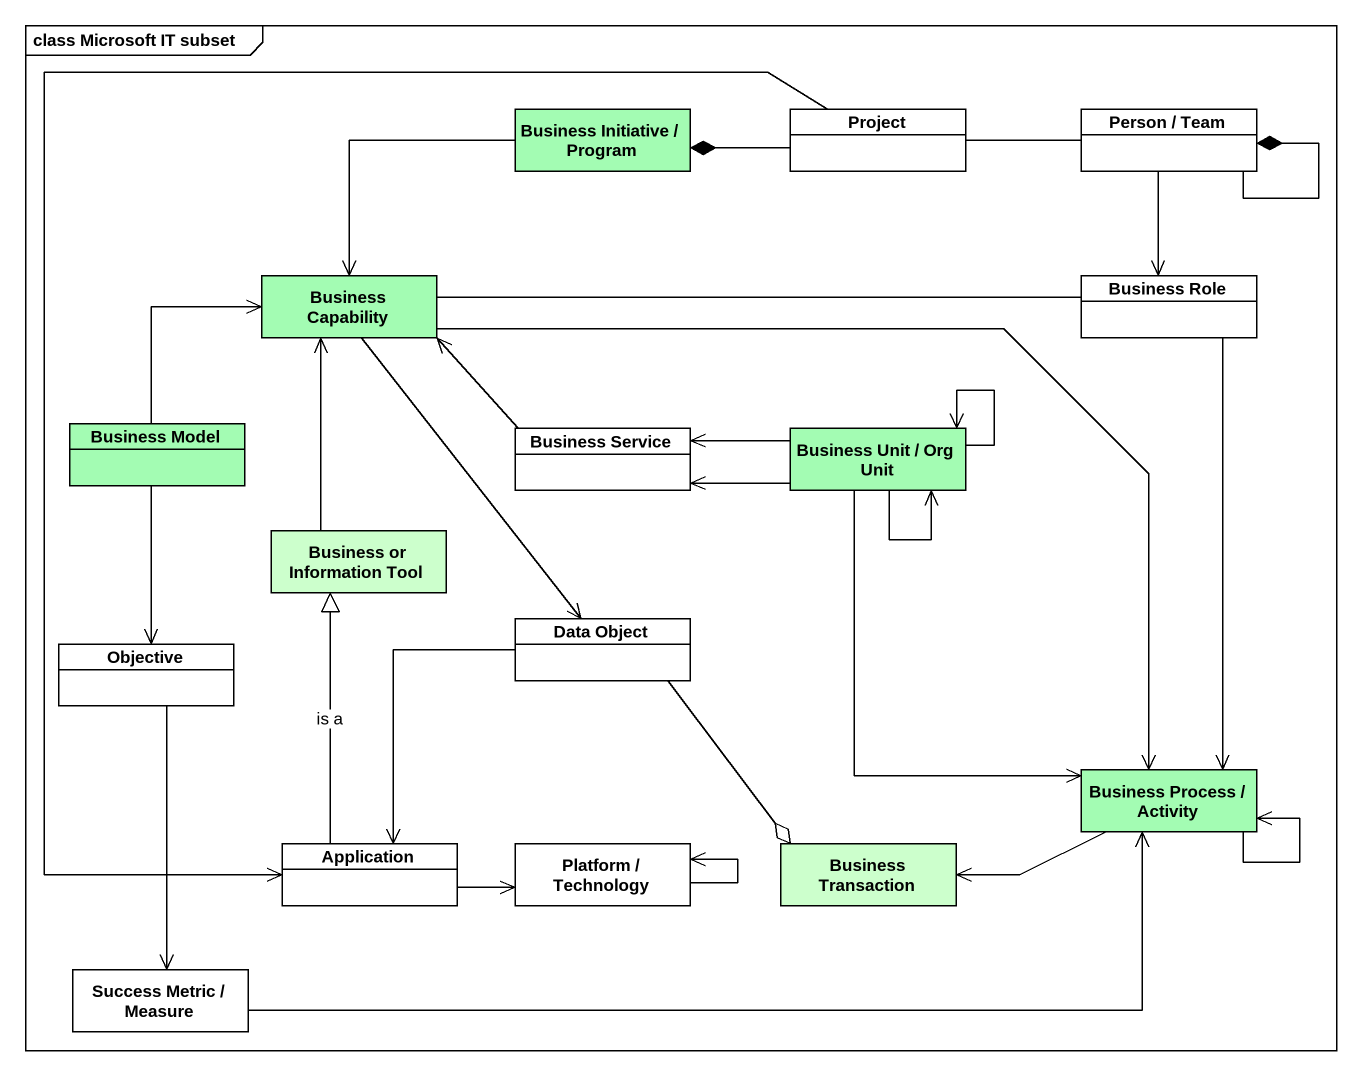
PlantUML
@startuml
mainframe class Microsoft IT subset
hide circle
hide empty members
class "Business Initiative / Program" as Business_Initiative_Program #A3FCB3
class Project #FFFFFF
class "Person / Team" as Person_Team #FFFFFF
class "Business Capability" as Business_Capability #A3FCB3
class "Business Role" as Business_Role #FFFFFF
class "Business Model" as Business_Model #A3FCB3
class "Business Service" as Business_Service #FFFFFF
class "Business Unit / Org Unit" as Business_Unit_Org_Unit #A3FCB3
class "Business or Information Tool" as Business_or_Information_Tool #CCFFCC
class Objective #FFFFFF
class "Data Object" as Data_Object #FFFFFF
class "Business Process / Activity" as Business_Process_Activity #A3FCB3
class Application #FFFFFF
class "Platform / Technology" as Platform_Technology #FFFFFF
class "Business Transaction" as Business_Transaction #CCFFCC
class "Success Metric / Measure" as Success_Metric_Measure #FFFFFF
Business_Initiative_Program --> Business_Capability
Project -left-* Business_Initiative_Program
Project --> Application
Person_Team -left- Project
Person_Team --* Person_Team
Person_Team --> Business_Role
Business_Capability -right- Business_Role
Business_Capability --> Data_Object
Business_Capability --> Business_Process_Activity
Business_Role --> Business_Process_Activity
Business_Model -up-> Business_Capability
Business_Model --> Objective
Business_Service -up-> Business_Capability
Business_Unit_Org_Unit -left-> Business_Service
Business_Unit_Org_Unit -left-> Business_Service
Business_Unit_Org_Unit --> Business_Unit_Org_Unit
Business_Unit_Org_Unit --> Business_Unit_Org_Unit
Business_Unit_Org_Unit --> Business_Process_Activity
Business_or_Information_Tool -up-> Business_Capability
Objective --> Success_Metric_Measure
Data_Object --> Application
Data_Object --o Business_Transaction
Business_Process_Activity --> Business_Process_Activity
Business_Process_Activity -left-> Business_Transaction
Application -up-|> Business_or_Information_Tool : is a
Application -right-> Platform_Technology
Platform_Technology --> Platform_Technology
Success_Metric_Measure -right-> Business_Process_Activity
@enduml
